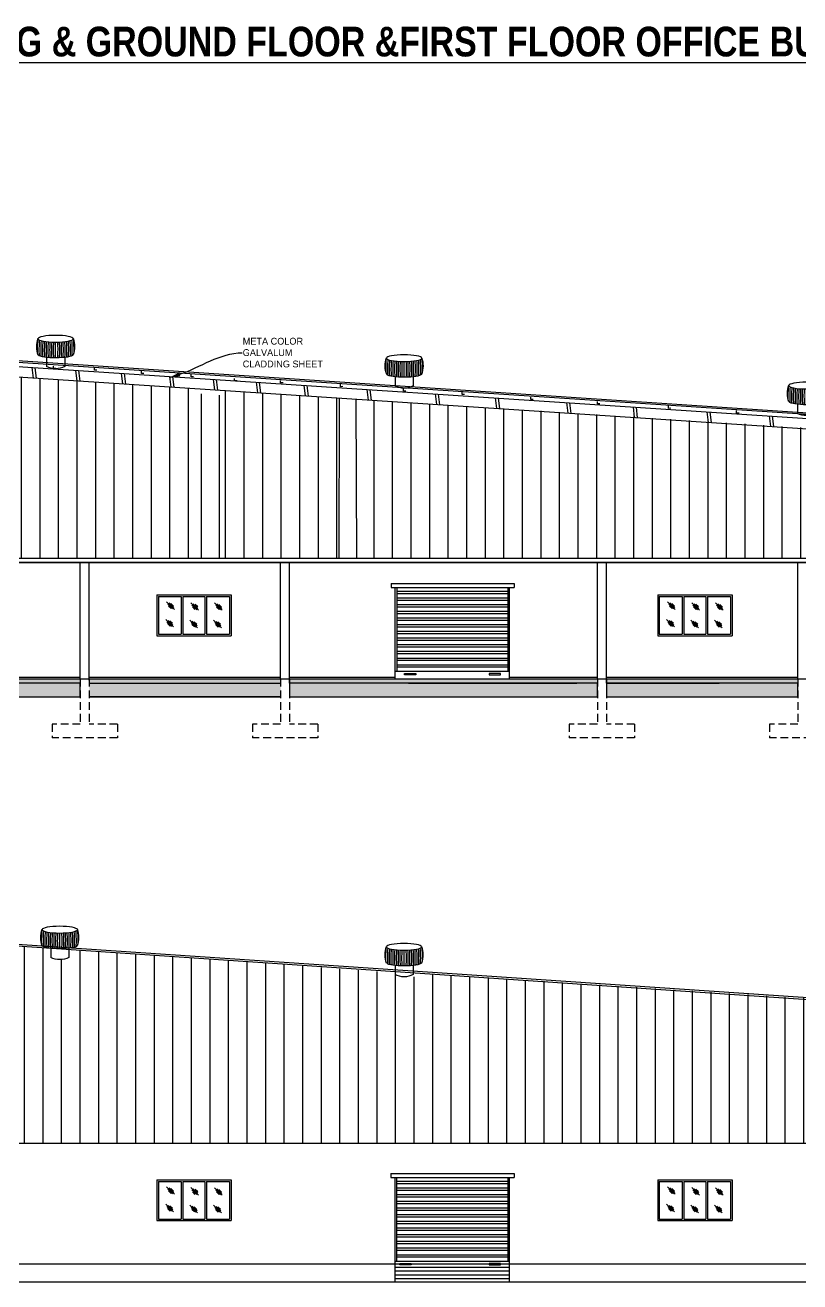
# Model space of a CAD drawing. Header units: metres. Extents: x 1422408 to 2267706, y 3009 to 80428.
# Drawn here: x 2267417.11 to 2267443.21, y 3116.11 to 3158.41 of the extents above; entities that cross this region are included whole.
import ezdxf
from ezdxf import colors
from ezdxf.entities.mleader import LeaderData, LeaderLine
from ezdxf.math import Vec2, Vec3

# ---------------------------------------------------------------- set-up
doc = ezdxf.new("R2010")
doc.units = ezdxf.units.M
doc.header["$LTSCALE"] = 3.5
doc.header["$MEASUREMENT"] = 0
doc.linetypes.add('DASHED2', pattern=[0.375, 0.25, -0.125])
doc.layers.get('0').update_dxf_attribs({"linetype": 'CONTINUOUS'})
doc.layers.get('DEFPOINTS').update_dxf_attribs({"linetype": 'CONTINUOUS'})
doc.layers.add('Soolagiri', color=6, linetype='CONTINUOUS')
doc.layers.add('walls', color=41, linetype='CONTINUOUS')
doc.styles.add('site master', font='swissc.ttf', dxfattribs={"height": 0.8})
doc.styles.add('sunahari', font='framd.ttf', dxfattribs={"height": 0.3})
doc.dimstyles.new('Civil Mt', dxfattribs={"dimtxt": 0.3, "dimasz": 0.15, "dimexe": 0, "dimexo": 0, "dimgap": 0.1, "dimtad": 0, "dimzin": 0, "dimdsep": 46, "dimtxsty": 'Standard', "dimblk": 'ARCHTICK', "dimcen": 0, "dimse1": 1, "dimse2": 1, "dimclrd": 253, "dimadec": 0, "dimazin": 3, "dimtfac": 1, "dimtofl": 0, "dimtmove": 1, "dimatfit": 3, "dimfxl": 0, "dimfrac": 2, "dimtolj": 1, "dimtzin": 0, "dimarcsym": 0})

# ---------------------------------------------------------------- blocks, each defined once
blk = doc.blocks.new('A$C592862AF')
at = {"layer": 'Soolagiri', "ltscale": 0.1}
for p, q in [((0.531, 0.215), (0.531, 0.658)), ((0.274, 0.24), (0.274, -0.027)), ((0.783, 0.24), (0.783, -0.027))]:
    blk.add_line(p, q, dxfattribs=at)
for centre, radius, start, end in [((0.685, 0.533), 0.685, 160.2029, 200.1397), ((3.699, 0.447), 3.676, 175.2224, 181.4913), ((3.699, 0.447), 3.626, 175.8022, 182.7483), ((-2.637, 0.447), 3.626, 357.235, 4.1985), ((0.378, 0.533), 0.685, 339.4087, 19.7971), ((-2.637, 0.447), 3.676, 358.5152, 4.7713), ((3.699, 0.447), 3.576, 175.9967, 183.0655), ((3.699, 0.447), 3.526, 176.1188, 183.2978), ((3.699, 0.447), 3.476, 176.1997, 183.4872), ((3.699, 0.447), 3.426, 176.2511, 183.3433), ((3.699, 0.447), 3.376, 176.2785, 183.7869), ((3.699, 0.447), 3.326, 176.2852, 183.9075), ((3.699, 0.447), 3.276, 176.2725, 184.0117), ((3.699, 0.447), 3.226, 176.241, 184.1006), ((-2.637, 0.447), 3.226, 355.8986, 3.759), ((-2.637, 0.447), 3.276, 355.9866, 3.7276), ((-2.637, 0.447), 3.326, 356.09, 3.7149), ((-2.637, 0.447), 3.376, 356.2097, 3.7216), ((-2.637, 0.447), 3.426, 356.3475, 3.7491), ((-2.637, 0.447), 3.476, 356.507, 3.8005), ((-2.686, 0.436), 3.576, 356.9242, 4.0038), ((-2.637, 0.447), 3.576, 356.9242, 4.0038), ((0.529, 0.463), 0.552, 242.5754, 297.4246)]:
    blk.add_arc(centre, radius, start, end, dxfattribs=at)
blk.add_ellipse((0.531, 0.752), major_axis=(-0.495, 0), ratio=0.191406, dxfattribs=at)
blk.add_ellipse((0.532, 0.31), major_axis=(-0.495, 0), ratio=0.191406, start_param=0.135875, end_param=2.951606, dxfattribs=at)
blk = doc.blocks.new('A$C3C6135CD')
at = {"layer": 'walls', "ltscale": 0.1, "xscale": 1.199999999998907, "yscale": 1.199999999998907, "zscale": 1.199999999998907}
blk.add_blockref('A$C592862AF', (-0.005, 0.098), dxfattribs=at)
blk = doc.blocks.new('_ArchTick')
at = {"color": 0, "linetype": 'ByBlock', "const_width": 0.15}
blk.add_lwpolyline([(-0.5, -0.5), (0.5, 0.5)], dxfattribs=at)
blk = doc.blocks.new('*D359')
at = {"color": 253, "lineweight": -2, "ltscale": 0.2}
for p, q in [((2267458.48, 3140.471), (2267458.48, 3140.621)), ((2267459.08, 3140.576), (2267459.08, 3140.776)), ((2267458.48, 3140.396), (2267459.08, 3140.576)), ((2267458.48, 3140.321), (2267458.48, 3140.471)), ((2267458.48, 3140.321), (2267458.48, 3140.171))]:
    blk.add_line(p, q, dxfattribs=at)
at = {"layer": 'DEFPOINTS', "color": 0, "ltscale": 0.2}
for p in [(2267436.516, 3140.471), (2267456.937, 3140.321), (2267458.48, 3140.471)]:
    blk.add_point(p, dxfattribs=at)
at = {"color": 253, "lineweight": -2, "ltscale": 0.2, "xscale": 0.15, "yscale": 0.15, "zscale": 0.15}
for p, rotation in [((2267458.48, 3140.471), 270), ((2267458.48, 3140.321), 90)]:
    blk.add_blockref('_ArchTick', p, dxfattribs=dict(at, rotation=rotation))
at = {"color": 0, "ltscale": 0.2, "insert": (2267459.08, 3141.251), "char_height": 0.3, "attachment_point": 5, "rotation": 90}
blk.add_mtext('\\A1;0.15', dxfattribs=at)

msp = doc.modelspace()

# ---------------------------------------------------------------- hatches: boundary and pattern name
at = {"lineweight": -3}
h = msp.add_hatch(dxfattribs=at)
h.set_pattern_fill('ANSI31', scale=5, angle=45, style=0)
h.set_pattern_definition([(90, (2298106.9877, 18612.8175), (-0.625, 0), [])])
h.paths.add_polyline_path([(2267394.15428, 3145.73261), (2267366.05217, 3143.74473), (2267366.05217, 3140.47126), (2267394.21571, 3140.47126)])
h.paths.add_polyline_path([(2267402.76715, 3146.34186), (2267394.60026, 3145.76416), (2267394.65861, 3140.47126), (2267402.7957, 3140.47126)])
h.paths.add_polyline_path([(2267413.09106, 3146.81671), (2267411.21684, 3146.93922), (2267403.0683, 3146.36317), (2267403.0957, 3140.47126), (2267409.7957, 3140.47126), (2267413.0857, 3140.47126)])
h.paths.add_polyline_path([(2267423.09109, 3146.15999), (2267413.68078, 3146.77798), (2267413.6857, 3140.47126), (2267423.0557, 3140.47126)])
h.paths.add_polyline_path([(2267427.71202, 3145.85653), (2267423.67466, 3146.12167), (2267423.6557, 3140.47126), (2267427.6857, 3140.47126)])
h.paths.add_polyline_path([(2267456.33696, 3144.03384), (2267428.3141, 3145.81699), (2267428.2857, 3140.47126), (2267456.35184, 3140.47126)])
h = msp.add_hatch()
h.set_pattern_fill('ANSI32', scale=0.6, angle=135)
h.set_pattern_definition([(180, (2266012.98424, 3436.73377), (0, -0.225), []), (180, (2266012.90924, 3436.80877), (0, -0.225), [])])
h.paths.add_polyline_path([(2267433.37684, 3136.66289), (2267433.37684, 3139.47782), (2267429.63684, 3139.47782), (2267429.63684, 3136.66289)])
h = msp.add_hatch(dxfattribs=at)
h.set_pattern_fill('AR-CONC', scale=0.02, style=0)
h.set_pattern_definition([(50, (2298119.78931, 18616.87948), (0.1434520365, -0.012550427), [0.015, -0.165]), (355, (2298119.7893, 18616.87948), (-0.0277502667, 0.15043842674), [0.012, -0.132]), (100.45144446, (2298119.80126, 18616.87843), (0.11570176935, 0.1378879982), [0.0127480384, -0.1402284224]), (46.1842, (2298119.7893, 18616.91948), (0.2134482661, -0.0331038562), [0.0225, -0.2475]), (96.6356355, (2298119.8071, 18616.91672), (0.1869323891, 0.1948237202), [0.0191220684, -0.210342752]), (351.184164, (2298119.7893, 18616.91948), (0.186932389, 0.19482372), [0.018, -0.1980000002]), (21, (2298119.80931, 18616.90948), (0.11938141042, -0.08052377813), [0.015, -0.165]), (326, (2298119.8093, 18616.90948), (0.0486630664, 0.145030009), [0.012, -0.132]), (71.45144474, (2298119.81926, 18616.90277), (0.16804447535, 0.06450623056), [0.012748038, -0.1402284224]), (37.5, (2298119.789307, 18616.87948), (0.00243197106, 0.06657877077), [0, -0.1304, 0, -0.134, 0, -0.1325]), (7.5, (2298119.78931, 18616.87948), (0.05261390749, 0.07888234238), [0, -0.0764, 0, -0.1274, 0, -0.0505]), (327.5, (2298119.744707, 18616.87948), (0.106764487234, -0.00451097435), [0, -0.05, 0, -0.156, 0, -0.207]), (317.5, (2298119.72471, 18616.87948), (0.11663723387, 0.02002099647), [0, -0.065, 0, -0.1036, 0, -0.147])])
h.paths.add_polyline_path([(2267436.38684, 3136.40924), (2267426.01684, 3136.40924), (2267426.01684, 3136.25926), (2267436.38684, 3136.25926)])
h.paths.add_polyline_path([(2267443.13684, 3136.40926), (2267436.68684, 3136.40926), (2267436.68684, 3136.25926), (2267443.13684, 3136.25926)])
h.paths.add_polyline_path([(2267456.35841, 3136.40924), (2267450.18684, 3136.40924), (2267450.18684, 3136.25926), (2267456.35841, 3136.25926)])
h.paths.add_polyline_path([(2267411.36684, 3136.40924), (2267411.36684, 3136.25926), (2267418.96684, 3136.25926), (2267418.96684, 3136.40924)])
h.paths.add_polyline_path([(2267411.06684, 3136.25926), (2267411.06684, 3136.40924), (2267404.61684, 3136.40924), (2267404.61684, 3136.25926)])
h.paths.add_polyline_path([(2267419.26684, 3136.40926), (2267419.26684, 3136.25926), (2267425.71684, 3136.25926), (2267425.71684, 3136.40926)])
h = msp.add_hatch(dxfattribs=at)
h.set_pattern_fill('AR-SAND', scale=0.08, style=0)
h.set_pattern_definition([(37.5, (2298119.78931, 18616.87948), (-0.00503946865, 0.1541459015), [0, -0.1216, 0, -0.136, 0, -0.13]), (7.5, (2298119.7893, 18616.87948), (0.1415821364, 0.2257716852), [0, -0.0656, 0, -0.1096, 0, -0.042]), (327.5, (2298119.69091, 18616.87948), (0.24913134894, 0.0004527243), [0, -0.04, 0, -0.144, 0, -0.188]), (317.5, (2298119.6909, 18616.87948), (0.2404901284, 0.0702140452), [0, -0.02, 0, -0.0944, 0, -0.108])])
h.paths.add_polyline_path([(2267450.18684, 3136.25926), (2267450.18684, 3135.79926), (2267448.8952, 3135.79926), (2267456.35994, 3135.79944), (2267456.36397, 3136.25908)])
h.paths.add_polyline_path([(2267443.13684, 3136.25926), (2267436.68684, 3136.25926), (2267436.68684, 3135.79926), (2267443.13684, 3135.79926)])
h.paths.add_polyline_path([(2267436.38684, 3136.25926), (2267426.01684, 3136.25926), (2267426.01684, 3135.79926), (2267436.38684, 3135.79926)])
h.paths.add_polyline_path([(2267411.06684, 3135.79926), (2267411.06684, 3136.25926), (2267404.61684, 3136.25926), (2267404.61684, 3135.79926)])
h.paths.add_polyline_path([(2267411.36684, 3136.25926), (2267411.36684, 3135.79926), (2267418.96684, 3135.79926), (2267418.96684, 3136.25926)])
h.paths.add_polyline_path([(2267419.26684, 3136.25926), (2267419.26684, 3135.79926), (2267425.71684, 3135.79926), (2267425.71684, 3136.25926)])
h = msp.add_hatch(dxfattribs=at)
h.set_pattern_fill('ANSI31', scale=5, angle=45, style=0)
h.set_pattern_definition([(90, (2298107.0872, 18574.57995), (-0.625, 0), [])])
edge = h.paths.add_edge_path()
edge.add_line((2267456.94074, 3124.76434), (2267430.28257, 3126.51046))
edge.add_arc((2267429.99948, 3126.57609), 0.2906, 194.030278, 346.94782, ccw=False)
edge.add_line((2267429.71756, 3126.50564), (2267418.58815, 3127.30189))
edge.add_arc((2267418.20912, 3127.32831), 0.37995, 231.621827, 356.012441, ccw=False)
edge.add_line((2267417.97323, 3127.03046), (2267417.98054, 3127.34301))
edge.add_line((2267417.98054, 3127.34301), (2267411.2247, 3127.80022))
edge.add_line((2267411.2247, 3127.80022), (2267404.65339, 3127.284))
edge.add_line((2267404.65339, 3127.284), (2267404.67373, 3127.35632))
edge.add_arc((2267404.35598, 3127.47382), 0.33878, 208.065233, 339.706364, ccw=False)
edge.add_line((2267404.05703, 3127.31443), (2267365.49379, 3124.74015))
edge.add_line((2267365.49379, 3124.74015), (2267365.49784, 3120.78108))
edge.add_line((2267365.49784, 3120.78108), (2267386.01521, 3120.78108))
edge.add_line((2267386.01521, 3120.78108), (2267386.24521, 3120.78291))
edge.add_line((2267386.24521, 3120.78291), (2267409.89521, 3120.78108))
edge.add_line((2267409.89521, 3120.78108), (2267456.93684, 3120.78108))
edge.add_line((2267456.93684, 3120.78108), (2267456.94074, 3124.76434))
h = msp.add_hatch()
h.set_pattern_fill('ANSI32', scale=0.6, angle=135)
h.set_pattern_definition([(180, (2266012.98424, 3416.87421), (0, -0.225), []), (180, (2266012.90924, 3416.94921), (0, -0.225), [])])
h.paths.add_polyline_path([(2267433.37684, 3116.80334), (2267433.37684, 3119.61826), (2267429.62684, 3119.61826), (2267429.62684, 3116.80334)])
h = msp.add_hatch()
h.set_pattern_fill('ANSI31', angle=135)
h.set_pattern_definition([(180, (2273648.33903, 9527.09983), (0, -0.125), [])])
h.paths.add_polyline_path([(2267433.42684, 3116.10908), (2267433.42684, 3116.60334), (2267429.57684, 3116.60334), (2267429.57684, 3116.10908)])

# ---------------------------------------------------------------- linework, layer by layer
at = {"color": 7}
for p, q in [((2267411.2129, 3147.44109), (2267457.17931, 3144.4122)), ((2267411.21684, 3147.49093), (2267457.17931, 3144.46204)), ((2267411.20109, 3147.29155), (2267456.93684, 3144.28058)), ((2267411.17352, 3146.94264), (2267456.35184, 3143.9757, 94.40535)), ((2267417.39429, 3146.53411, 12.99902), (2267417.34976, 3146.88797, 12.99902)), ((2267417.49543, 3146.52747, 12.99799), (2267417.45096, 3146.88084, 12.99799)), ((2267418.86436, 3146.43757, 16.07089), (2267418.81983, 3146.79143, 16.07089)), ((2267418.9655, 3146.43093, 16.06987), (2267418.92103, 3146.7843, 16.06987)), ((2267420.40192, 3146.33659, 19.28381), (2267420.35739, 3146.69045, 19.28381)), ((2267420.50306, 3146.32995, 19.28279), (2267420.45859, 3146.68333, 19.28279)), ((2267422.03367, 3146.22943, 22.69354), (2267421.98914, 3146.58329, 22.69354)), ((2267422.13481, 3146.22279, 22.69252), (2267422.09034, 3146.57617, 22.69252)), ((2267423.50339, 3146.13291, 25.76469), (2267423.45886, 3146.48677, 25.76469)), ((2267423.60453, 3146.12627, 25.76367), (2267423.56006, 3146.47965, 25.76367)), ((2267424.94919, 3146.03797, 28.78586), (2267424.90466, 3146.39183, 28.78586)), ((2267425.05033, 3146.03132, 28.78484), (2267425.00586, 3146.3847, 28.78484)), ((2267426.55246, 3145.93268, 32.13607), (2267426.50793, 3146.28654, 32.13607)), ((2267426.65359, 3145.92603, 32.13505), (2267426.60913, 3146.27941, 32.13505)), ((2267428.67744, 3145.79313, 36.57647), (2267428.63291, 3146.14699, 36.57647)), ((2267428.77858, 3145.78648, 36.57544), (2267428.73411, 3146.13986, 36.57544)), ((2267430.97245, 3145.64241, 41.37216), (2267430.92792, 3145.99627, 41.37216)), ((2267431.07359, 3145.63577, 41.37113), (2267431.02912, 3145.98914, 41.37113)), ((2267433.00251, 3145.50909, 45.6142), (2267432.95798, 3145.86295, 45.6142)), ((2267433.10365, 3145.50245, 45.61318), (2267433.05918, 3145.85582, 45.61318)), ((2267435.40285, 3145.35146, 50.62999), (2267435.35832, 3145.70532, 50.62999)), ((2267435.50398, 3145.34481, 50.62897), (2267435.45952, 3145.69819, 50.62897)), ((2267437.64042, 3145.20451, 55.30566), (2267437.59589, 3145.55837, 55.30566)), ((2267437.74156, 3145.19787, 55.30463), (2267437.69709, 3145.55124, 55.30463)), ((2267440.13225, 3145.04087, 60.51262), (2267440.08772, 3145.39473, 60.51262)), ((2267440.23338, 3145.03423, 60.5116), (2267440.18892, 3145.3876, 60.5116)), ((2267442.2268, 3144.90331, 64.88943), (2267442.18227, 3145.25717, 64.88943)), ((2267442.32793, 3144.89667, 64.88841), (2267442.28347, 3145.25005, 64.88841)), ((2267365.25684, 3140.32126), (2267457.17931, 3140.32126)), ((2267398.9473, 3140.47126), (2267457.17931, 3140.47126)), ((2267409.7957, 3140.47126), (2267436.5157, 3140.47126)), ((2267436.2857, 3140.32126), (2267436.5157, 3140.32126)), ((2267436.5157, 3140.32126), (2267436.7557, 3140.32126)), ((2267429.43684, 3139.61192), (2267429.43684, 3139.47782)), ((2267429.43684, 3139.61192), (2267433.57684, 3139.61192)), ((2267429.43684, 3139.47782), (2267433.57684, 3139.47782)), ((2267429.57684, 3136.40926), (2267429.57684, 3139.47782)), ((2267429.63684, 3136.66289), (2267429.63684, 3139.47782)), ((2267433.37684, 3136.66289), (2267433.37684, 3139.47782)), ((2267433.42684, 3136.40926), (2267433.42684, 3139.47782)), ((2267433.57684, 3139.61192), (2267433.57684, 3139.47782)), ((2267421.5485, 3139.23072), (2267421.5485, 3137.86072)), ((2267421.5485, 3139.23072), (2267424.0485, 3139.23072)), ((2267421.5985, 3139.18072), (2267421.5985, 3137.91072)), ((2267421.5985, 3139.18072), (2267422.3701, 3139.18072)), ((2267421.87675, 3138.99937), (2267422.13751, 3138.7466)), ((2267422.07463, 3138.76382), (2267421.91535, 3138.92103)), ((2267422.11834, 3138.80892), (2267421.95626, 3138.96323)), ((2267422.10887, 3138.85603), (2267422.01995, 3138.93965)), ((2267422.3701, 3139.18072), (2267422.3701, 3137.91072)), ((2267422.4201, 3139.18072), (2267422.4201, 3137.91072)), ((2267422.4201, 3139.18072), (2267423.1667, 3139.18072)), ((2267422.68995, 3138.97044), (2267422.95071, 3138.71767)), ((2267422.93154, 3138.77999), (2267422.76946, 3138.93429)), ((2267422.92207, 3138.82709), (2267422.83315, 3138.91071)), ((2267423.1667, 3139.18072), (2267423.1667, 3137.91072)), ((2267423.2167, 3139.18072), (2267423.2167, 3137.91072)), ((2267423.2167, 3139.18072), (2267423.9985, 3139.18072)), ((2267423.49013, 3138.96718), (2267423.75089, 3138.71441)), ((2267423.73173, 3138.77673), (2267423.56964, 3138.93104)), ((2267423.9985, 3139.18072), (2267423.9985, 3137.91072)), ((2267424.0485, 3139.23072), (2267424.0485, 3137.86072)), ((2267438.42068, 3139.23072), (2267438.42068, 3137.86072)), ((2267438.42068, 3139.23072), (2267440.92068, 3139.23072)), ((2267438.47068, 3139.18072), (2267438.47068, 3137.91072)), ((2267438.47068, 3139.18072), (2267439.24228, 3139.18072)), ((2267438.74893, 3138.99937), (2267439.00969, 3138.7466)), ((2267438.94681, 3138.76382), (2267438.78754, 3138.92103)), ((2267438.99053, 3138.80892), (2267438.82844, 3138.96323)), ((2267438.98105, 3138.85603), (2267438.89214, 3138.93965)), ((2267439.24228, 3139.18072), (2267439.24228, 3137.91072)), ((2267439.29228, 3139.18072), (2267439.29228, 3137.91072)), ((2267439.29228, 3139.18072), (2267440.03888, 3139.18072)), ((2267439.56213, 3138.97044), (2267439.82289, 3138.71767)), ((2267439.80373, 3138.77999), (2267439.64164, 3138.93429)), ((2267439.79425, 3138.82709), (2267439.70534, 3138.91071)), ((2267440.03888, 3139.18072), (2267440.03888, 3137.91072)), ((2267440.08888, 3139.18072), (2267440.08888, 3137.91072)), ((2267440.08888, 3139.18072), (2267440.87068, 3139.18072)), ((2267440.36231, 3138.96718), (2267440.62308, 3138.71441)), ((2267440.60391, 3138.77673), (2267440.44182, 3138.93104)), ((2267440.87068, 3139.18072), (2267440.87068, 3137.91072)), ((2267440.92068, 3139.23072), (2267440.92068, 3137.86072)), ((2267422.02725, 3138.77183), (2267421.9409, 3138.8581)), ((2267422.88783, 3138.73489), (2267422.72855, 3138.89209)), ((2267422.84045, 3138.74289), (2267422.7541, 3138.82916)), ((2267423.68801, 3138.73163), (2267423.52873, 3138.88884)), ((2267423.64063, 3138.73964), (2267423.55429, 3138.82591)), ((2267423.72225, 3138.82384), (2267423.63334, 3138.90746)), ((2267438.89943, 3138.77183), (2267438.81309, 3138.8581)), ((2267439.76001, 3138.73489), (2267439.60073, 3138.89209)), ((2267439.71263, 3138.74289), (2267439.62629, 3138.82916)), ((2267440.56019, 3138.73163), (2267440.40092, 3138.88884)), ((2267440.51281, 3138.73964), (2267440.42647, 3138.82591)), ((2267440.59443, 3138.82384), (2267440.50552, 3138.90746)), ((2267421.84612, 3138.40949), (2267422.10689, 3138.15672)), ((2267422.044, 3138.17394), (2267421.88473, 3138.33115)), ((2267421.99662, 3138.18195), (2267421.91028, 3138.26822)), ((2267422.08772, 3138.21904), (2267421.92563, 3138.37335)), ((2267422.07824, 3138.26615), (2267421.98933, 3138.34977)), ((2267422.65932, 3138.38056), (2267422.92008, 3138.12779)), ((2267422.8572, 3138.14501), (2267422.69793, 3138.30221)), ((2267422.80982, 3138.15301), (2267422.72348, 3138.23928)), ((2267422.90092, 3138.19011), (2267422.73883, 3138.34441)), ((2267422.89144, 3138.23721), (2267422.80253, 3138.32083)), ((2267423.45951, 3138.3773), (2267423.72027, 3138.12453)), ((2267423.65738, 3138.14175), (2267423.49811, 3138.29896)), ((2267423.61, 3138.14976), (2267423.52366, 3138.23603)), ((2267423.7011, 3138.18685), (2267423.53902, 3138.34116)), ((2267423.69162, 3138.23396), (2267423.60271, 3138.31758)), ((2267438.71831, 3138.40949), (2267438.97907, 3138.15672)), ((2267438.91618, 3138.17394), (2267438.75691, 3138.33115)), ((2267438.8688, 3138.18195), (2267438.78246, 3138.26822)), ((2267438.9599, 3138.21904), (2267438.79782, 3138.37335)), ((2267438.95042, 3138.26615), (2267438.86151, 3138.34977)), ((2267439.53151, 3138.38056), (2267439.79227, 3138.12779)), ((2267439.72938, 3138.14501), (2267439.57011, 3138.30221)), ((2267439.682, 3138.15301), (2267439.59566, 3138.23928)), ((2267439.7731, 3138.19011), (2267439.61102, 3138.34441)), ((2267439.76362, 3138.23721), (2267439.67471, 3138.32083)), ((2267440.33169, 3138.3773), (2267440.59245, 3138.12453)), ((2267440.52956, 3138.14175), (2267440.37029, 3138.29896)), ((2267440.48218, 3138.14976), (2267440.39584, 3138.23603)), ((2267440.57328, 3138.18685), (2267440.4112, 3138.34116)), ((2267440.5638, 3138.23396), (2267440.47489, 3138.31758)), ((2267421.5485, 3137.86072), (2267424.0485, 3137.86072)), ((2267421.5985, 3137.91072), (2267422.3701, 3137.91072)), ((2267422.4201, 3137.91072), (2267423.1667, 3137.91072)), ((2267423.2167, 3137.91072), (2267423.9985, 3137.91072)), ((2267438.42068, 3137.86072), (2267440.92068, 3137.86072)), ((2267438.47068, 3137.91072), (2267439.24228, 3137.91072)), ((2267439.29228, 3137.91072), (2267440.03888, 3137.91072)), ((2267440.08888, 3137.91072), (2267440.87068, 3137.91072)), ((2267365.31009, 3136.40926), (2267457.12009, 3136.40926)), ((2267411.36684, 3136.45926), (2267418.96684, 3136.45926)), ((2267419.26684, 3136.45926), (2267425.71684, 3136.45926)), ((2267426.01684, 3136.45926), (2267429.57684, 3136.45926)), ((2267429.58684, 3136.66289), (2267433.42684, 3136.66289)), ((2267433.42684, 3136.45926), (2267436.38684, 3136.45926)), ((2267436.68684, 3136.45926), (2267443.13684, 3136.45926)), ((2267419.26684, 3136.25926, -31.4575), (2267423.15684, 3136.25926, -22.73482)), ((2267430.02684, 3136.25926, -16.77974), (2267435.69684, 3136.25926)), ((2267436.68684, 3136.25926), (2267440.4873, 3136.25926)), ((2267419.26684, 3135.79926, -27.78191), (2267425.71684, 3135.79926)), ((2267422.1152, 3135.79725), (2267422.1152, 3135.79926)), ((2267430.02684, 3135.79926, -16.77974), (2267435.69684, 3135.79926)), ((2267436.68684, 3135.79926), (2267440.4873, 3135.79926)), ((2267411.21684, 3127.85115), (2267456.93684, 3124.77187)), ((2267411.21684, 3127.80075), (2267456.93684, 3124.7066)), ((2267365.49684, 3120.78108), (2267456.93684, 3120.78108)), ((2267409.7957, 3120.78108), (2267436.7557, 3120.78108)), ((2267421.5485, 3119.54055), (2267421.5485, 3118.17055)), ((2267421.5485, 3119.54055), (2267424.0485, 3119.54055)), ((2267421.5985, 3119.49055), (2267421.5985, 3118.22055)), ((2267421.5985, 3119.49055), (2267422.3701, 3119.49055)), ((2267422.3701, 3119.49055), (2267422.3701, 3118.22055)), ((2267422.4201, 3119.49055), (2267422.4201, 3118.22055)), ((2267422.4201, 3119.49055), (2267423.1667, 3119.49055)), ((2267423.1667, 3119.49055), (2267423.1667, 3118.22055)), ((2267423.2167, 3119.49055), (2267423.2167, 3118.22055)), ((2267423.2167, 3119.49055), (2267423.9985, 3119.49055)), ((2267423.9985, 3119.49055), (2267423.9985, 3118.22055)), ((2267424.0485, 3119.54055), (2267424.0485, 3118.17055)), ((2267429.42684, 3119.75236), (2267429.42684, 3119.61826)), ((2267429.42684, 3119.75236), (2267433.57684, 3119.75236)), ((2267429.42684, 3119.61826), (2267433.57684, 3119.61826)), ((2267429.57684, 3116.10908), (2267429.57684, 3119.61826)), ((2267429.62684, 3116.80334), (2267429.62684, 3119.61826)), ((2267433.37684, 3116.80334), (2267433.37684, 3119.61826)), ((2267433.42684, 3116.10908), (2267433.42684, 3119.61826)), ((2267433.57684, 3119.75236), (2267433.57684, 3119.61826)), ((2267438.42068, 3119.54055), (2267438.42068, 3118.17055)), ((2267438.42068, 3119.54055), (2267440.92068, 3119.54055)), ((2267438.47068, 3119.49055), (2267438.47068, 3118.22055)), ((2267438.47068, 3119.49055), (2267439.24228, 3119.49055)), ((2267439.24228, 3119.49055), (2267439.24228, 3118.22055)), ((2267439.29228, 3119.49055), (2267439.29228, 3118.22055)), ((2267439.29228, 3119.49055), (2267440.03888, 3119.49055)), ((2267440.03888, 3119.49055), (2267440.03888, 3118.22055)), ((2267440.08888, 3119.49055), (2267440.08888, 3118.22055)), ((2267440.08888, 3119.49055), (2267440.87068, 3119.49055)), ((2267440.87068, 3119.49055), (2267440.87068, 3118.22055)), ((2267440.92068, 3119.54055), (2267440.92068, 3118.17055)), ((2267421.87675, 3119.3092), (2267422.13751, 3119.05643)), ((2267422.07463, 3119.07365), (2267421.91535, 3119.23085)), ((2267422.02725, 3119.08165), (2267421.9409, 3119.16792)), ((2267422.11834, 3119.11875), (2267421.95626, 3119.27305)), ((2267422.10887, 3119.16585), (2267422.01995, 3119.24947)), ((2267422.68995, 3119.28026), (2267422.95071, 3119.02749)), ((2267422.88783, 3119.04471), (2267422.72855, 3119.20191)), ((2267422.84045, 3119.05272), (2267422.7541, 3119.13898)), ((2267422.93154, 3119.08981), (2267422.76946, 3119.24411)), ((2267422.92207, 3119.13692), (2267422.83315, 3119.22053)), ((2267423.49013, 3119.27701), (2267423.75089, 3119.02424)), ((2267423.68801, 3119.04146), (2267423.52873, 3119.19866)), ((2267423.64063, 3119.04946), (2267423.55429, 3119.13573)), ((2267423.73173, 3119.08656), (2267423.56964, 3119.24086)), ((2267423.72225, 3119.13366), (2267423.63334, 3119.21728)), ((2267438.74893, 3119.3092), (2267439.00969, 3119.05643)), ((2267438.94681, 3119.07365), (2267438.78754, 3119.23085)), ((2267438.89943, 3119.08165), (2267438.81309, 3119.16792)), ((2267438.99053, 3119.11875), (2267438.82844, 3119.27305)), ((2267438.98105, 3119.16585), (2267438.89214, 3119.24947)), ((2267439.56213, 3119.28026), (2267439.82289, 3119.02749)), ((2267439.76001, 3119.04471), (2267439.60073, 3119.20191)), ((2267439.71263, 3119.05272), (2267439.62629, 3119.13898)), ((2267439.80373, 3119.08981), (2267439.64164, 3119.24411)), ((2267439.79425, 3119.13692), (2267439.70534, 3119.22053)), ((2267440.36231, 3119.27701), (2267440.62308, 3119.02424)), ((2267440.56019, 3119.04146), (2267440.40092, 3119.19866)), ((2267440.51281, 3119.04946), (2267440.42647, 3119.13573)), ((2267440.60391, 3119.08656), (2267440.44182, 3119.24086)), ((2267440.59443, 3119.13366), (2267440.50552, 3119.21728)), ((2267421.84612, 3118.71932), (2267422.10689, 3118.46655)), ((2267422.044, 3118.48377), (2267421.88473, 3118.64097)), ((2267422.08772, 3118.52887), (2267421.92563, 3118.68317)), ((2267422.07824, 3118.57597), (2267421.98933, 3118.65959)), ((2267422.65932, 3118.69038), (2267422.92008, 3118.43761)), ((2267422.8572, 3118.45483), (2267422.69793, 3118.61203)), ((2267422.90092, 3118.49993), (2267422.73883, 3118.65423)), ((2267422.89144, 3118.54704), (2267422.80253, 3118.63065)), ((2267423.45951, 3118.68713), (2267423.72027, 3118.43436)), ((2267423.65738, 3118.45158), (2267423.49811, 3118.60878)), ((2267423.7011, 3118.49668), (2267423.53902, 3118.65098)), ((2267423.69162, 3118.54378), (2267423.60271, 3118.6274)), ((2267438.71831, 3118.71932), (2267438.97907, 3118.46655)), ((2267438.91618, 3118.48377), (2267438.75691, 3118.64097)), ((2267438.9599, 3118.52887), (2267438.79782, 3118.68317)), ((2267438.95042, 3118.57597), (2267438.86151, 3118.65959)), ((2267439.53151, 3118.69038), (2267439.79227, 3118.43761)), ((2267439.72938, 3118.45483), (2267439.57011, 3118.61203)), ((2267439.7731, 3118.49993), (2267439.61102, 3118.65423)), ((2267439.76362, 3118.54704), (2267439.67471, 3118.63065)), ((2267440.33169, 3118.68713), (2267440.59245, 3118.43436)), ((2267440.52956, 3118.45158), (2267440.37029, 3118.60878)), ((2267440.57328, 3118.49668), (2267440.4112, 3118.65098)), ((2267440.5638, 3118.54378), (2267440.47489, 3118.6274)), ((2267421.5985, 3118.22055), (2267422.3701, 3118.22055)), ((2267421.99662, 3118.49177), (2267421.91028, 3118.57804)), ((2267422.4201, 3118.22055), (2267423.1667, 3118.22055)), ((2267422.80982, 3118.46284), (2267422.72348, 3118.5491)), ((2267423.2167, 3118.22055), (2267423.9985, 3118.22055)), ((2267423.61, 3118.45958), (2267423.52366, 3118.54585)), ((2267438.47068, 3118.22055), (2267439.24228, 3118.22055)), ((2267438.8688, 3118.49177), (2267438.78246, 3118.57804)), ((2267439.29228, 3118.22055), (2267440.03888, 3118.22055)), ((2267439.682, 3118.46284), (2267439.59566, 3118.5491)), ((2267440.08888, 3118.22055), (2267440.87068, 3118.22055)), ((2267440.48218, 3118.45958), (2267440.39584, 3118.54585)), ((2267421.5485, 3118.17055), (2267424.0485, 3118.17055)), ((2267438.42068, 3118.17055), (2267440.92068, 3118.17055)), ((2267365.24837, 3116.71908), (2267456.93684, 3116.71908)), ((2267429.57684, 3116.80334), (2267433.42684, 3116.80334))]:
    msp.add_line(p, q, dxfattribs=at)
at = {"color": 7, "lineweight": -3}
for p, q in [((2267423.0557, 3140.47126), (2267423.0557, 3146.00401)), ((2267423.6557, 3140.47126), (2267423.6557, 3145.95661)), ((2267427.6857, 3140.47126), (2267427.69674, 3145.85753, 34.52719)), ((2267428.2857, 3140.47126), (2267428.25966, 3145.82056, 35.70347)), ((2267418.96684, 3136.40926), (2267418.96684, 3140.32126)), ((2267419.26684, 3136.35926), (2267419.26684, 3140.32126)), ((2267425.71684, 3136.40926), (2267425.71684, 3140.32126)), ((2267426.01684, 3136.35926), (2267426.01684, 3140.32126)), ((2267432.8573, 3140.44237), (2267432.8573, 3140.44883)), ((2267436.38684, 3136.40926), (2267436.38684, 3140.32126)), ((2267436.68684, 3136.35926), (2267436.68684, 3140.32126)), ((2267443.13684, 3136.40926), (2267443.13684, 3140.32126)), ((2267365.24837, 3116.10908), (2267458.06603, 3116.10908))]:
    msp.add_line(p, q, dxfattribs=at)
at = {"color": 7, "linetype": 'DASHED2', "ltscale": 0.3}
for p, q in [((2267418.96684, 3136.40926), (2267418.96684, 3134.88534)), ((2267419.26684, 3136.40924), (2267419.26684, 3134.88534)), ((2267425.71684, 3136.40926), (2267425.71684, 3134.88534)), ((2267426.01684, 3136.40924), (2267426.01684, 3134.88534)), ((2267436.38684, 3136.40926), (2267436.38684, 3134.88534)), ((2267436.68684, 3136.40924), (2267436.68684, 3134.88534)), ((2267443.13684, 3136.40926), (2267443.13684, 3134.88534)), ((2267418.96684, 3134.88534), (2267418.01684, 3134.88534)), ((2267418.01684, 3134.88534), (2267418.01684, 3134.42534)), ((2267420.21684, 3134.88534), (2267419.26684, 3134.88534)), ((2267420.21684, 3134.88534), (2267420.21684, 3134.42534)), ((2267425.71684, 3134.88534), (2267424.76684, 3134.88534)), ((2267424.76684, 3134.88534), (2267424.76684, 3134.42534)), ((2267426.96684, 3134.88534), (2267426.01684, 3134.88534)), ((2267426.96684, 3134.88534), (2267426.96684, 3134.42534)), ((2267436.38684, 3134.88534), (2267435.43684, 3134.88534)), ((2267435.43684, 3134.88534), (2267435.43684, 3134.42534)), ((2267437.63684, 3134.88534), (2267436.68684, 3134.88534)), ((2267437.63684, 3134.88534), (2267437.63684, 3134.42534)), ((2267443.13684, 3134.88534), (2267442.18684, 3134.88534)), ((2267442.18684, 3134.88534), (2267442.18684, 3134.42534)), ((2267420.21684, 3134.42534), (2267418.01684, 3134.42534)), ((2267426.96684, 3134.42534), (2267424.76684, 3134.42534)), ((2267437.63684, 3134.42534), (2267435.43684, 3134.42534)), ((2267444.38684, 3134.42534), (2267442.18684, 3134.42534))]:
    msp.add_line(p, q, dxfattribs=at)
at = {"color": 7, "lineweight": 30, "ltscale": 0.1}
for points in [[(2267418.14363, 3146.85164), (2267418.06174, 3146.85092), (2267418.06102, 3146.93282)], [(2267419.52365, 3146.79679), (2267419.44176, 3146.79607), (2267419.44104, 3146.87797)], [(2267421.10744, 3146.68603), (2267421.02554, 3146.68531), (2267421.02483, 3146.76721)], [(2267422.78058, 3146.57899), (2267422.69868, 3146.57828), (2267422.69797, 3146.66017)], [(2267424.24783, 3146.43873), (2267424.16594, 3146.43802), (2267424.16522, 3146.51992)], [(2267425.79575, 3146.37181), (2267425.71385, 3146.3711), (2267425.71314, 3146.453)], [(2267427.81622, 3146.24337), (2267427.73432, 3146.24266), (2267427.73361, 3146.32456)], [(2267429.93287, 3146.09564), (2267429.85097, 3146.09493), (2267429.85026, 3146.17683)], [(2267431.90784, 3145.97495), (2267431.82594, 3145.97424), (2267431.82523, 3146.05614)], [(2267434.22324, 3145.81168), (2267434.14134, 3145.81097), (2267434.14063, 3145.89287)], [(2267436.46639, 3145.6656), (2267436.3845, 3145.66489), (2267436.38379, 3145.74679)], [(2267438.85763, 3145.51413), (2267438.77573, 3145.51342), (2267438.77502, 3145.59532)], [(2267441.15655, 3145.35606), (2267441.07465, 3145.35534), (2267441.07394, 3145.43724)]]:
    msp.add_lwpolyline(points, dxfattribs=at)
at = {"color": 7, "lineweight": -3}
for points in [[(2267373.8641, 3140.32126), (2267373.8641, 3140.47126), (2267413.6857, 3140.47126), (2267413.85822, 3140.47126), (2267448.7323, 3140.47099), (2267448.7323, 3140.32126), (2267373.8641, 3140.32126)], [(2267410.61684, 3136.25926), (2267404.61684, 3136.25926), (2267404.61684, 3136.40924), (2267418.96684, 3136.40924), (2267418.96684, 3136.25926), (2267411.36684, 3136.25926)], [(2267411.36684, 3135.79926), (2267418.96684, 3135.79926), (2267418.96684, 3136.25926), (2267411.36684, 3136.25926)]]:
    msp.add_lwpolyline(points, dxfattribs=at)
for points in [[(2267426.01684, 3136.40924), (2267436.38684, 3136.40924), (2267436.38684, 3136.25926), (2267426.01684, 3136.25926)], [(2267436.68684, 3136.40926), (2267443.13684, 3136.40926), (2267443.13684, 3136.25926), (2267436.68684, 3136.25926)], [(2267436.68684, 3135.79926), (2267443.13684, 3135.79926), (2267443.13684, 3136.25926), (2267436.68684, 3136.25926)]]:
    msp.add_lwpolyline(points, close=True, dxfattribs=at)
at = {"color": 7}
for points in [[(2267429.88853, 3136.58939), (2267430.27411, 3136.58939), (2267430.27411, 3136.54542), (2267429.88853, 3136.54542)], [(2267433.12514, 3136.58939), (2267432.73957, 3136.58939), (2267432.73957, 3136.54542), (2267433.12514, 3136.54542)], [(2267429.72853, 3116.72984), (2267430.11411, 3116.72984), (2267430.11411, 3116.68586), (2267429.72853, 3116.68586)], [(2267433.12514, 3116.72984), (2267432.73957, 3116.72984), (2267432.73957, 3116.68586), (2267433.12514, 3116.68586)]]:
    msp.add_lwpolyline(points, close=True, dxfattribs=at)
at = {"color": 7, "lineweight": -3, "elevation": -35.44886}
for points in [[(2267419.26684, 3136.25926), (2267423.15684, 3136.25926)], [(2267419.26684, 3136.25926), (2267425.71684, 3136.25926)], [(2267425.71684, 3135.79926), (2267419.26684, 3135.79926)]]:
    msp.add_lwpolyline(points, dxfattribs=at)
at = {"color": 7, "lineweight": -3, "elevation": -16.77974}
msp.add_lwpolyline([(2267426.01684, 3135.79926), (2267436.38684, 3135.79926), (2267436.38684, 3136.25926), (2267426.01684, 3136.25926)], close=True, dxfattribs=at)

# ---------------------------------------------------------------- block references
at = {"color": 7, "ltscale": 0.1, "xscale": -1}
for p in [(2267418.76906, 3146.85471), (2267430.50702, 3146.20163), (2267444.05667, 3145.27837), (2267418.90729, 3126.96447), (2267430.50425, 3126.38566)]:
    msp.add_blockref('A$C3C6135CD', p, dxfattribs=at)

# ---------------------------------------------------------------- texts
at = {"color": 7, "insert": (2267364.62034, 3158.35921), "char_height": 1, "attachment_point": 1, "style": 'site master'}
msp.add_mtext_dynamic_manual_height_columns('\\A1;{\\fSwis721 Cn BT|b1|i0|c0|p34;\\L\\C0;PLAN SHOWING THE PROPOSED CONSTRUCTION OF GROUND FLOOR  INDUSTRIAL BUILDING & GROUND FLOOR &FIRST FLOOR OFFICE BUILDING FOR "M/s.VERITAS ENGINERING"}', width=98.6055607, gutter_width=3, heights=[0], dxfattribs=at)

# ---------------------------------------------------------------- dimensions: what is measured, and where the dimension line sits
at = {"color": 7, "ltscale": 0.2}
dim = msp.add_linear_dim(base=(2267458.47971, 3140.47126), p1=(2267456.93684, 3140.32126), p2=(2267436.5157, 3140.47126), angle=90, dimstyle='Civil Mt', dxfattribs=at)
dim.commit()
dim.dimension.update_dxf_attribs({"geometry": '*D359', "text_midpoint": (2267459.07971, 3140.87626)})

# ---------------------------------------------------------------- leaders
ml = msp.add_multileader_mtext('Standard', dxfattribs=at)
ml.set_content('META COLOR \\PGALVALUM \\PCLADDING SHEET ', color=4, style='sunahari')
ml.set_leader_properties(color=252)
ml.build(insert=Vec2(0, 0))
ml.multileader.update_dxf_attribs({"leader_type": 2, "text_left_attachment_type": 2, "text_right_attachment_type": 2, "dogleg_length": 0.1, "arrow_head_size": 0.4})
ctx = ml.context
ctx.base_point, ctx.char_height, ctx.arrow_head_size, ctx.landing_gap_size, ctx.plane_origin = Vec3(2267424.41935, 3147.38256), 0.23, 0.4, 0.02, Vec3(2267423.00555, 3149.08122)
ctx.left_attachment, ctx.right_attachment = 2, 2
notes = []
notes.append((ctx, [(0, (1, 1, 0), (2267424.21935, 3147.38256), (1, 0), 0.2, [(0, [(2267421.93727, 3146.52788)], 0, [])])]))
ctx.mtext.insert, ctx.mtext.flow_direction = Vec3(2267424.43935, 3147.88797), 5
for ctx, leaders in notes:
    for number, flags, end, landing, length, lines in leaders:
        leader = LeaderData()
        leader.index, (leader.has_last_leader_line, leader.has_dogleg_vector, leader.attachment_direction) = number, flags
        leader.last_leader_point, leader.dogleg_vector, leader.dogleg_length = Vec3(end), Vec3(landing), length
        for number, points, colour, breaks in lines:
            line = LeaderLine()
            line.index, line.vertices, line.color, line.breaks = number, Vec3.list(points), colors.encode_raw_color(colour), breaks
            leader.lines.append(line)
        ctx.leaders.append(leader)

doc.saveas('drawing.dxf')
